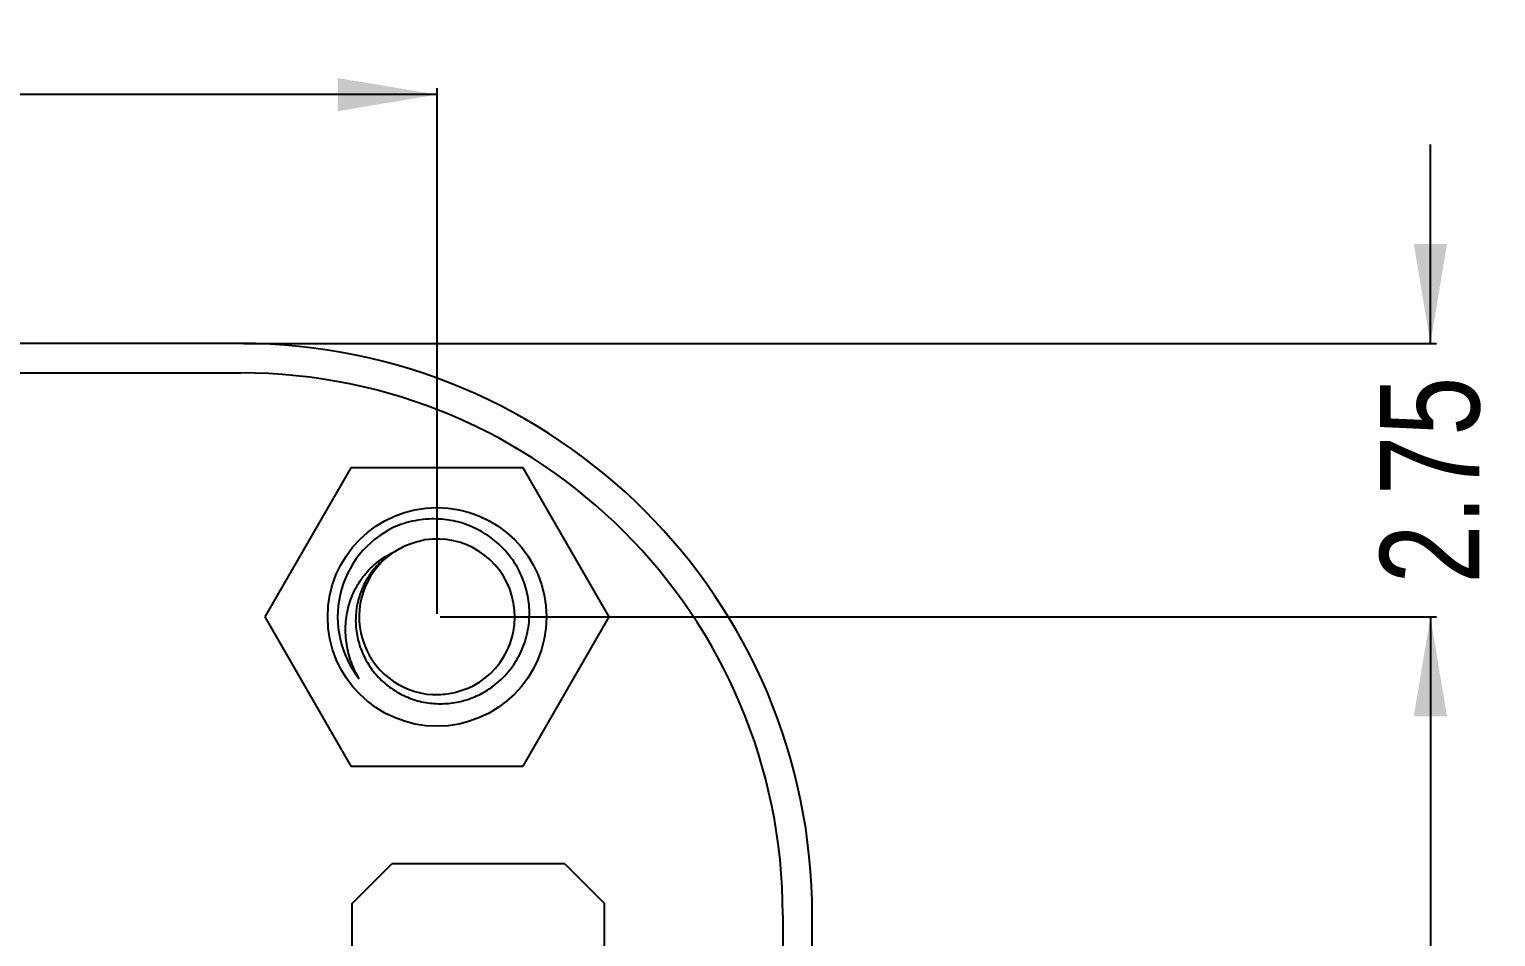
# Model space of a CAD drawing. Header units: millimetres. Extents: x 3 to 124, y -45 to 11.
# Drawn here: x 109.32 to 124.07, y -2.97 to 6.16 of the extents above; entities that cross this region are included whole.
import ezdxf

# ---------------------------------------------------------------- set-up
doc = ezdxf.new("R2010")
doc.units = ezdxf.units.MM
doc.header["$LTSCALE"] = 1.21
doc.header["$MEASUREMENT"] = 0
doc.header["$PDMODE"] = 3
doc.header["$PDSIZE"] = 0.3125
doc.layers.get('0').update_dxf_attribs({"linetype": 'CONTINUOUS'})
doc.layers.get('DEFPOINTS').update_dxf_attribs({"linetype": 'CONTINUOUS'})
doc.layers.add('Dim', color=3, linetype='CONTINUOUS', lineweight=25)
doc.styles.get("Standard").update_dxf_attribs({"font": 'txt', "width": 0.8})
doc.dimstyles.get("Standard").update_dxf_attribs({"dimtxt": 0.15625, "dimasz": 0.1875, "dimexe": 0.125, "dimexo": 0.0625, "dimgap": 0.09, "dimtad": 0, "dimtih": 1, "dimtoh": 1, "dimzin": 4, "dimdsep": 46, "dimtxsty": 'STANDARD', "dimblk": '_FILLED', "dimblk1": '_FILLED', "dimblk2": '_FILLED', "dimcen": 0.09, "dimazin": 1, "dimtp": 0.01, "dimtm": 0.01, "dimtfac": 1, "dimtofl": 0, "dimtmove": 0, "dimatfit": 3, "dimldrblk": '_FILLED', "dimfxl": 1, "dimtolj": 1, "dimtzin": 4, "dimarcsym": 0})

# ---------------------------------------------------------------- blocks, each defined once
blk = doc.blocks.new('_FILLED')
at = {"color": 0, "linetype": 'ByBlock'}
blk.add_solid([(0, 0), (-1, 0.167), (-1, -0.167)], dxfattribs=at)
blk = doc.blocks.new('*D21')
at = {"color": 0, "linetype": 'ByBlock', "lineweight": -2}
for p, q in [((96.419, 0.278), (96.419, 5.563)), ((96.419, 5.5), (103.541, 5.5)), ((113.419, 5.5), (106.297, 5.5)), ((113.419, 0.278), (113.419, 5.563))]:
    blk.add_line(p, q, dxfattribs=at)
at = {"layer": 'DEFPOINTS', "color": 0, "linetype": 'ByBlock'}
for p in [(96.419, 0.247), (113.419, 0.247)]:
    blk.add_point(p, dxfattribs=at)
at = {"color": 0, "linetype": 'ByBlock', "lineweight": -2, "rotation": 180}
blk.add_blockref('_FILLED', (96.419, 5.5), dxfattribs=at)
at = {"color": 0, "linetype": 'ByBlock', "lineweight": -2}
blk.add_blockref('_FILLED', (113.419, 5.5), dxfattribs=at)
at = {"color": 0, "linetype": 'ByBlock', "lineweight": -2, "insert": (104.919, 5.5), "char_height": 1, "attachment_point": 5}
blk.add_mtext('\\A1;17.00', dxfattribs=at)
blk = doc.blocks.new('*D23')
at = {"color": 0, "linetype": 'ByBlock', "lineweight": -2}
for p, q in [((113.45, 0.247), (123.476, 0.247)), ((123.413, 0.247), (123.413, -17.741)), ((123.413, -38.753), (123.413, -20.764)), ((113.45, -38.753), (123.476, -38.753))]:
    blk.add_line(p, q, dxfattribs=at)
at = {"layer": 'DEFPOINTS', "color": 0, "linetype": 'ByBlock'}
for p in [(113.419, 0.247), (113.419, -38.753)]:
    blk.add_point(p, dxfattribs=at)
at = {"color": 0, "linetype": 'ByBlock', "lineweight": -2}
for p, rotation in [((123.413, 0.247), 90), ((123.413, -38.753), 270)]:
    blk.add_blockref('_FILLED', p, dxfattribs=dict(at, rotation=rotation))
at = {"color": 0, "linetype": 'ByBlock', "lineweight": -2, "insert": (123.413, -19.253), "char_height": 1, "attachment_point": 5, "rotation": 90}
blk.add_mtext('\\A1;39.00', dxfattribs=at)
blk = doc.blocks.new('*D29')
at = {"color": 0, "linetype": 'ByBlock', "lineweight": -2}
for p, q in [((123.413, 2.997), (123.413, 4.997)), ((111.475, 2.997), (123.476, 2.997)), ((119.35, 0.247), (123.476, 0.247)), ((123.413, 0.247), (123.413, -1.753))]:
    blk.add_line(p, q, dxfattribs=at)
at = {"layer": 'DEFPOINTS', "color": 0, "linetype": 'ByBlock'}
for p in [(111.444, 2.997), (119.319, 0.247)]:
    blk.add_point(p, dxfattribs=at)
at = {"color": 0, "linetype": 'ByBlock', "lineweight": -2}
for p, rotation in [((123.413, 2.997), 270), ((123.413, 0.247), 90)]:
    blk.add_blockref('_FILLED', p, dxfattribs=dict(at, rotation=rotation))
at = {"color": 0, "linetype": 'ByBlock', "lineweight": -2, "insert": (123.413, 1.622), "char_height": 1, "attachment_point": 5, "rotation": 90}
blk.add_mtext('\\A1;2.75', dxfattribs=at)

msp = doc.modelspace()

# ---------------------------------------------------------------- linework, layer by layer
at = {"color": 7, "linetype": 'Continuous'}
for p, q in [((111.444, 2.997), (98.394, 2.997)), ((98.394, 2.702), (111.444, 2.702)), ((112.553, 1.747), (111.687, 0.247)), ((114.285, 1.747), (112.553, 1.747)), ((115.151, 0.247), (114.285, 1.747)), ((111.687, 0.247), (112.553, -1.253)), ((114.285, -1.253), (115.151, 0.247)), ((112.553, -1.253), (114.285, -1.253)), ((116.899, -2.753), (116.899, -30)), ((117.194, -35.753), (117.194, -2.753))]:
    msp.add_line(p, q, dxfattribs=at)
at = {"color": 6, "linetype": 'Continuous'}
for p, q in [((112.564, -2.636), (112.964, -2.236)), ((114.704, -2.236), (112.964, -2.236)), ((114.704, -2.236), (115.104, -2.636)), ((112.563, -4.376), (112.564, -2.636)), ((115.103, -4.376), (115.104, -2.636))]:
    msp.add_line(p, q, dxfattribs=at)
at = {"color": 7, "linetype": 'Continuous'}
msp.add_circle((113.419, 0.247), 1.1, dxfattribs=at)
for centre, radius, start, end in [((111.444, -2.753), 5.75, 0, 90), ((111.444, -2.753), 5.454, 0, 90), ((113.419, 0.247), 1, 115.7143, 218.5714), ((113.419, 0.249), 0.782, 98.8359, 100.2694), ((113.419, 0.247), 0.783, 292.3665, 98.8389), ((113.419, 0.247), 0.783, 126.527, 266.7543), ((113.419, 0.245), 0.781, 266.7552, 268.1892)]:
    msp.add_arc(centre, radius, start, end, dxfattribs=at)
for points, knots in [([(113.419, 1.231), (113.345, 1.234), (113.196, 1.222), (113.053, 1.178), (112.985, 1.148)], [0, 0, 0, 0, 0.499989, 1, 1, 1, 1]), ([(114.348, 0.247), (114.35, 0.31), (114.342, 0.435), (114.293, 0.618), (114.208, 0.787), (114.092, 0.936), (113.95, 1.059), (113.786, 1.153), (113.607, 1.213), (113.482, 1.229), (113.419, 1.231)], [0, 0, 0, 0, 0.124992, 0.249982, 0.374979, 0.499974, 0.624977, 0.749984, 0.874986, 1, 1, 1, 1]), ([(112.637, -0.376), (112.605, -0.323), (112.552, -0.211), (112.504, -0.031), (112.493, 0.155), (112.519, 0.339), (112.583, 0.514), (112.683, 0.671), (112.815, 0.802), (112.92, 0.867), (112.976, 0.893)], [0, 0, 0, 0, 0.125281, 0.250495, 0.375643, 0.500713, 0.625695, 0.750582, 0.875348, 1, 1, 1, 1]), ([(112.976, 0.893), (112.929, 0.864), (112.84, 0.794), (112.732, 0.665), (112.653, 0.516), (112.607, 0.354), (112.595, 0.186), (112.618, 0.019), (112.674, -0.14), (112.76, -0.285), (112.873, -0.41), (113.009, -0.51), (113.161, -0.582), (113.325, -0.623), (113.493, -0.631), (113.66, -0.608), (113.819, -0.553), (113.917, -0.498), (113.962, -0.466)], [0, 0, 0, 0, 0.062483, 0.124965, 0.187453, 0.249942, 0.312434, 0.374929, 0.437427, 0.499926, 0.562428, 0.624933, 0.687439, 0.749947, 0.812458, 0.87497, 0.937484, 1, 1, 1, 1]), ([(112.976, 0.893), (113.021, 0.924), (113.119, 0.977), (113.225, 1.008), (113.279, 1.018)], [0, 0, 0, 0, 0.499978, 1, 1, 1, 1]), ([(113.962, -0.466), (114.02, -0.425), (114.125, -0.331), (114.246, -0.158), (114.324, 0.038), (114.345, 0.177), (114.348, 0.247)], [0, 0, 0, 0, 0.249982, 0.499979, 0.749972, 1, 1, 1, 1]), ([(113.717, -0.477), (113.666, -0.498), (113.56, -0.53), (113.449, -0.538), (113.394, -0.536)], [0, 0, 0, 0, 0.5, 1, 1, 1, 1])]:
    msp.add_open_spline(points, degree=3, knots=knots, dxfattribs=at)

# ---------------------------------------------------------------- dimensions: what is measured, and where the dimension line sits
at = {"layer": 'Dim'}
dim = msp.add_linear_dim(base=(113.419, 5.5), p1=(96.419, 0.247), p2=(113.419, 0.247), dimstyle='STANDARD', override={"dimscale": 0.5, "dimtxt": 2, "dimasz": 2, "dimtih": 0, "dimtoh": 0, "dimzin": 0, "dimcen": 0.198, "dimadec": 0, "dimazin": 0, "dimtp": 0, "dimtm": 0, "dimtdec": 4, "dimtzin": 0}, dxfattribs=at)
dim.commit()
dim.dimension.update_dxf_attribs({"geometry": '*D21', "text_midpoint": (104.919, 5.5)})
for base, p1, p2, picture, middle in [((123.413, 0.247), (111.444, 2.997), (119.319, 0.247), '*D29', (123.413, 1.622)), ((123.413, -38.753), (113.419, 0.247), (113.419, -38.753), '*D23', (123.413, -19.253))]:
    dim = msp.add_linear_dim(base=base, p1=p1, p2=p2, angle=90, dimstyle='STANDARD', override={"dimscale": 0.5, "dimtxt": 2, "dimasz": 2, "dimtih": 0, "dimtoh": 0, "dimzin": 0, "dimcen": 0.198, "dimadec": 0, "dimazin": 0, "dimtp": 0, "dimtm": 0, "dimtdec": 4, "dimtzin": 0}, dxfattribs=at)
    dim.commit()
    dim.dimension.update_dxf_attribs({"geometry": picture, "text_midpoint": middle})

doc.saveas('drawing.dxf')
